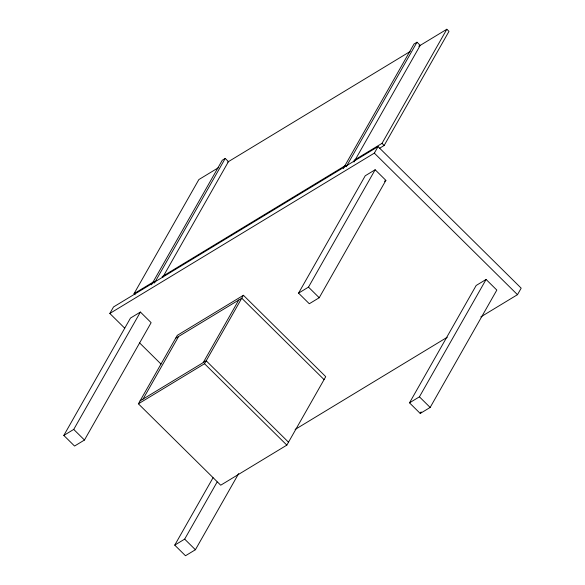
<?xml version="1.0" encoding="UTF-8"?>
<svg xmlns="http://www.w3.org/2000/svg" width="585" height="585" viewBox="0 0 585 585"><rect width="100%" height="100%" fill="white"/><g stroke="black" fill="none" stroke-linecap="round" stroke-linejoin="round"><path stroke-width="0.88" d="M124.729 328.192L109.826 313.458L113.534 306.942L378.042 146.608L521.184 288.164L517.484 294.679L480.811 316.909M135.113 294.73L134.038 293.67L198.856 179.566L218.351 167.749M63.816 435.43L130.484 318.064L140.407 312.054L151.142 322.671L84.467 440.03L74.551 446.048L63.816 435.43L73.732 429.419L140.407 312.054M151.486 284.822L222.256 160.246L225.232 158.44L228.45 161.628L162.637 277.48M154.462 283.023L225.232 158.44M138.404 403.818L177.299 335.351L243.426 295.271L325.735 376.66L286.84 445.126L220.713 485.206L138.404 403.818L204.531 363.731L243.426 295.271M143.047 399.08L178.608 336.485M203.222 362.605L238.782 300.01M343.249 168.582L414.026 43.999L416.995 42.2L420.22 45.381L353.954 162.03M346.225 166.776L416.995 42.2M109.826 313.458L374.341 153.124L378.042 146.608M353.94 160.37L382.012 143.354L446.838 29.25L448.98 31.371L384.162 145.475L379.482 148.312M298.562 293.136L365.237 175.771L375.153 169.76L385.888 180.37L319.22 297.736L309.297 303.747L298.562 293.136L308.485 287.118L375.153 169.76M238.651 473.609L195.405 549.739L185.489 555.75L174.747 545.132L213.042 477.726M174.747 545.132L184.67 539.121L217.108 482.025M409.5 402.838L476.175 285.473L486.091 279.462L496.826 290.08L430.158 407.445L420.235 413.456L409.5 402.838L419.423 396.827L486.091 279.462M420.235 413.456L421.141 411.869M227.711 162.074L410.187 51.465M418.765 46.266L446.838 29.25M134.038 293.67L154.316 281.378M162.111 276.654L345.362 165.57M384.367 181.299L385.888 180.37M175.632 338.284L241.759 298.204L324.068 379.599M140.071 400.879L206.198 360.799L288.507 442.194M295.111 429.478L447.262 337.245M382.012 143.354L384.162 145.475M374.341 153.124L517.484 294.679M308.485 287.118L319.22 297.736M419.423 396.827L430.158 407.445M204.531 363.731L286.84 445.126M139.625 342.927L160.999 364.06M73.732 429.419L84.467 440.03M184.67 539.121L195.405 549.739"/></g></svg>
